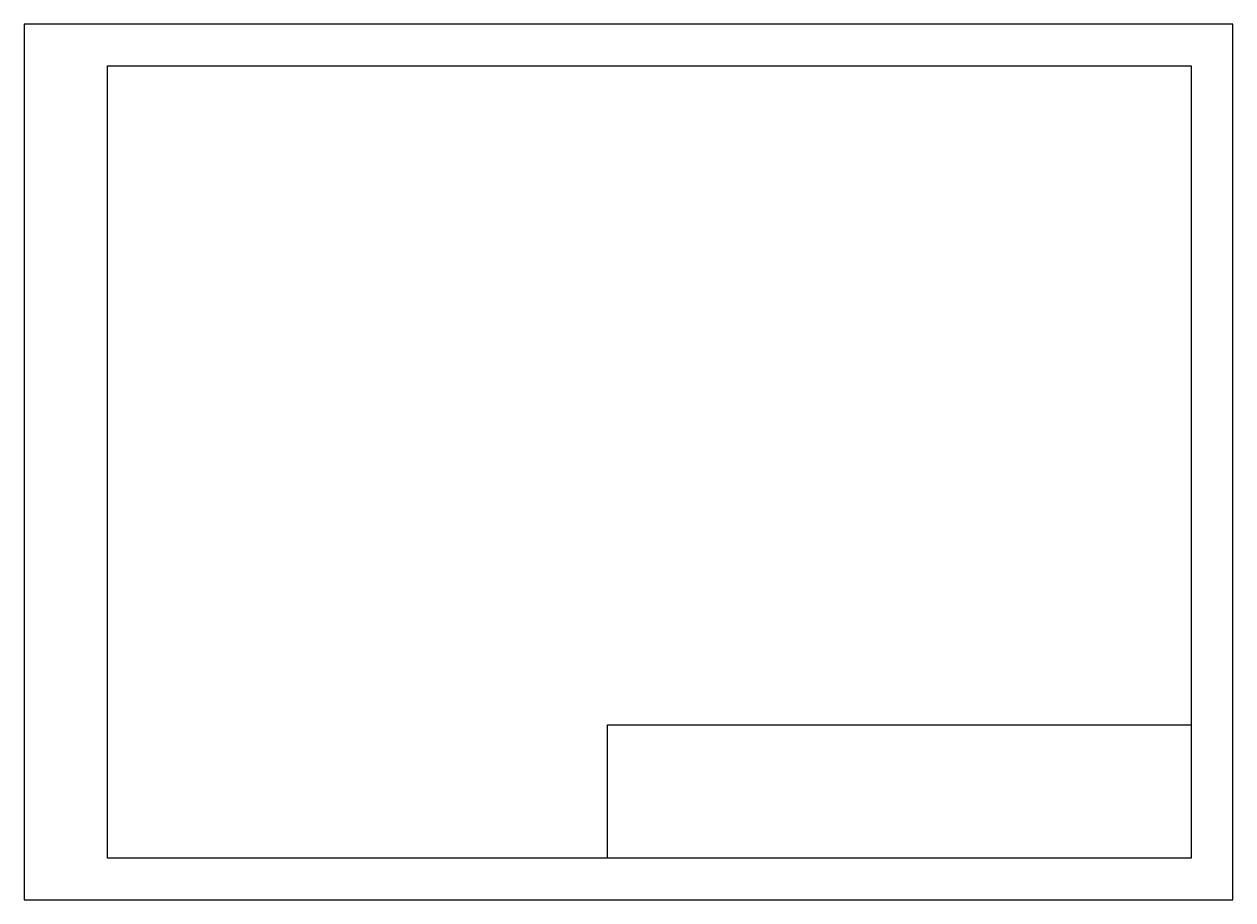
# Model space of a CAD drawing. Extents: x 0 to 290, y 0 to 210.
import ezdxf

# ---------------------------------------------------------------- set-up
doc = ezdxf.new("R2010")
doc.units = 0
doc.header["$MEASUREMENT"] = 0

msp = doc.modelspace()

# ---------------------------------------------------------------- linework, layer by layer
at = {"color": 253}
for points in [[(0, 0), (290, 0), (290, 210), (0, 210)], [(280, 10), (20, 10), (20, 200), (280, 200)], [(280, 10), (140, 10), (140, 42), (280, 42)]]:
    msp.add_lwpolyline(points, close=True, dxfattribs=at)

doc.saveas('drawing.dxf')
